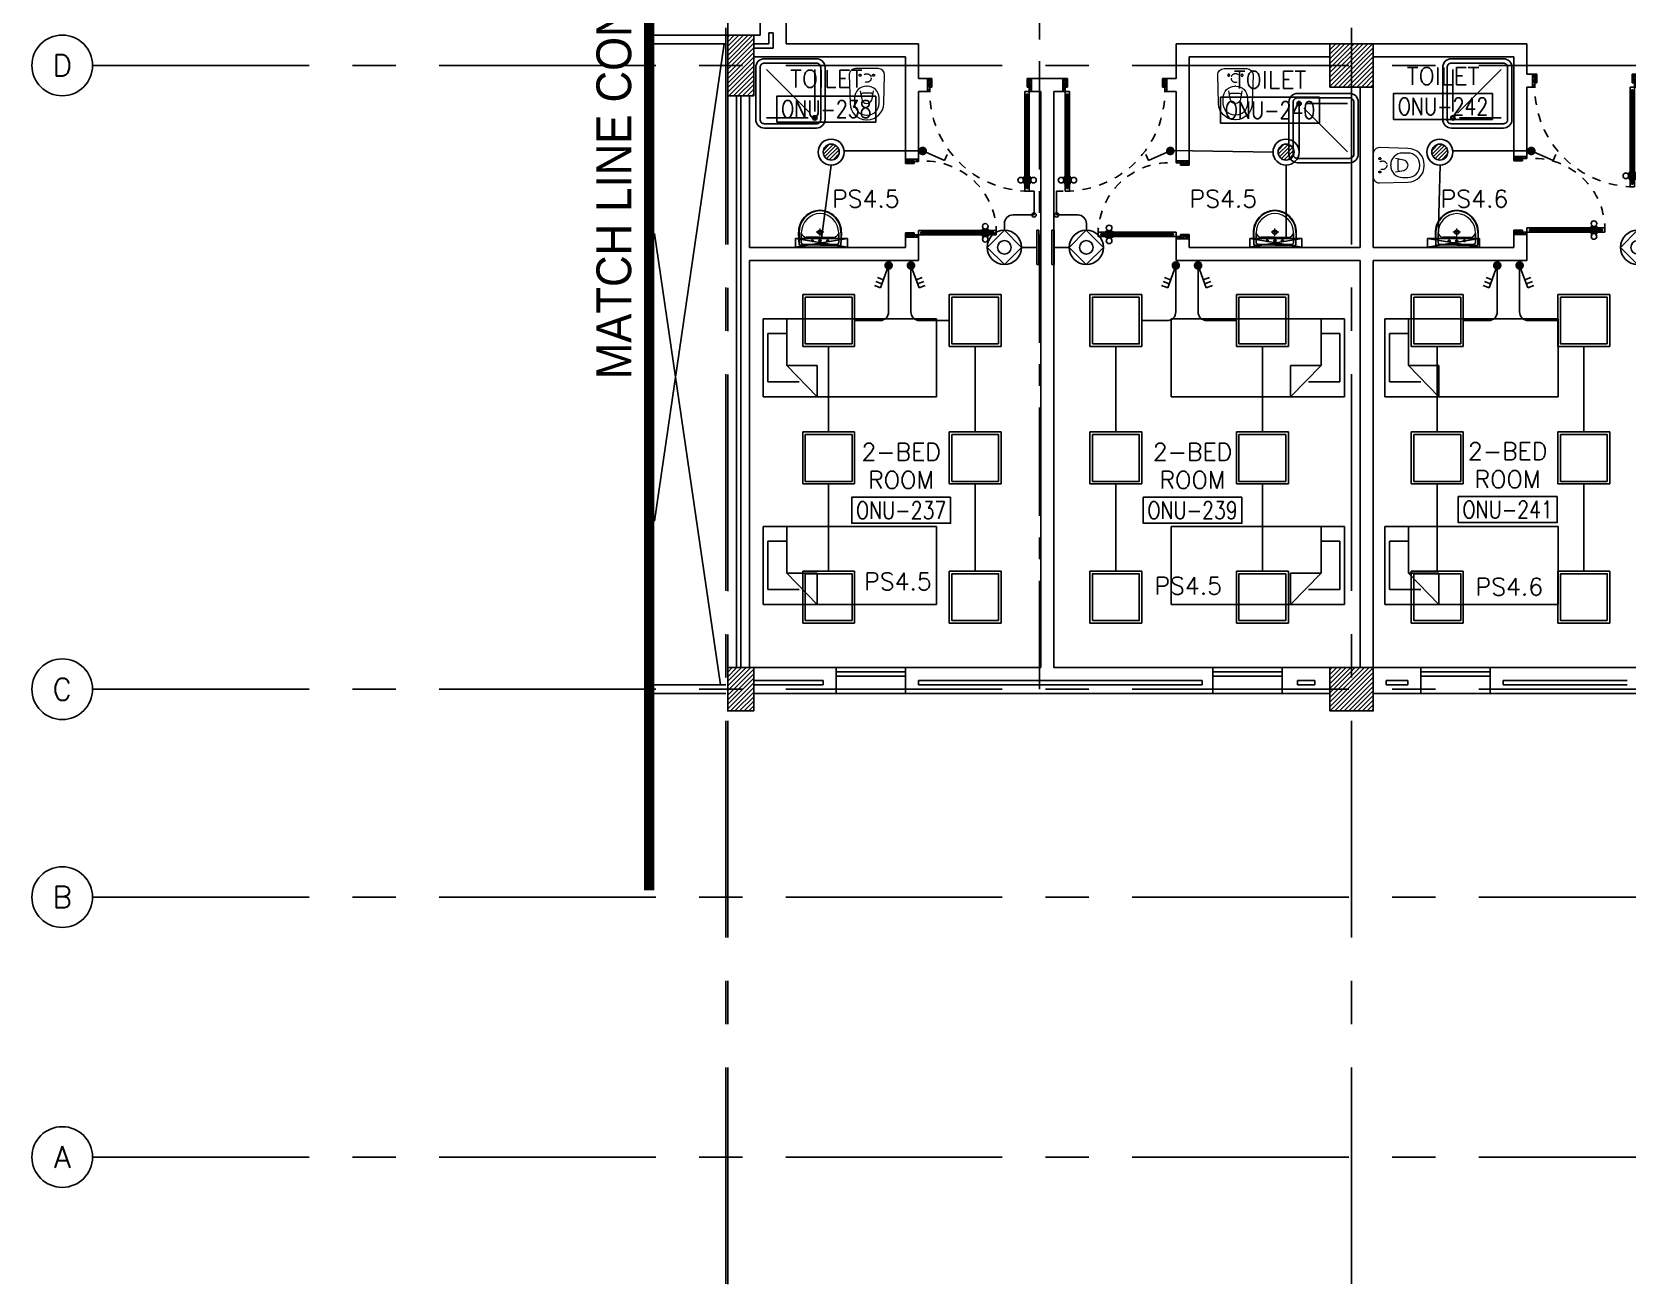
# Model space of a CAD drawing. Extents: x 0 to 92.9, y -1.3 to 78.2.
# Drawn here: x -0.03 to 18.38, y -1.33 to 13.13 of the extents above; entities that cross this region are included whole.
import ezdxf
from ezdxf.enums import TextEntityAlignment as Align

# ---------------------------------------------------------------- set-up
doc = ezdxf.new("R2010")
doc.units = 0
doc.header["$MEASUREMENT"] = 0
for name, pattern in [('CENTER', [2, 1.25, -0.25, 0.25, -0.25]), ('CENTER2', [1.125, 0.75, -0.125, 0.125, -0.125]), ('CENTERX2', [4, 2.5, -0.5, 0.5, -0.5]), ('DASHED', [0.75, 0.5, -0.25]), ('HIDDEN', [0.375, 0.25, -0.125]), ('HIDDEN2', [0.1875, 0.125, -0.0625])]:
    doc.linetypes.add(name, pattern=pattern)
doc.layers.get('0').update_dxf_attribs({"color": 11, "linetype": 'CONTINUOUS'})
for name, color, linetype in [('AX', 11, 'CONTINUOUS'), ('AX-CR', 11, 'CONTINUOUS'), ('AX-TXT', 11, 'CONTINUOUS'), ('AXES', 11, 'CENTERX2'), ('AXES1', 11, 'CENTER'), ('COL', 11, 'CONTINUOUS'), ('DOOR', 11, 'CONTINUOUS'), ('E-CLINE', 2, 'CONTINUOUS'), ('E-LEGEND', 3, 'CONTINUOUS'), ('E-LITE', 4, 'CONTINUOUS'), ('E-SWITCH', 4, 'CONTINUOUS'), ('E-SWITCHS', 4, 'CONTINUOUS'), ('E-TEXT', 4, 'CONTINUOUS'), ('ELEV', 11, 'CONTINUOUS'), ('FIX', 11, 'CONTINUOUS'), ('FUR', 11, 'CONTINUOUS'), ('HAT', 11, 'CONTINUOUS'), ('INSUL', 11, 'CONTINUOUS'), ('RM-BOX', 11, 'CONTINUOUS'), ('RM-NAME', 11, 'CONTINUOUS'), ('RM-NO', 11, 'CONTINUOUS'), ('ROOF', 11, 'CONTINUOUS'), ('SHAFT', 11, 'CONTINUOUS'), ('TXT1', 2, 'CONTINUOUS'), ('WALL', 11, 'CONTINUOUS'), ('WIN', 11, 'CONTINUOUS')]:
    doc.layers.add(name, color=color, linetype=linetype)
doc.styles.add('ROMANS', font='ROMANS.shx', dxfattribs={"width": 0.6})
doc.styles.add('TTXT', font='swisse.ttf', dxfattribs={"width": 0.6})

# ---------------------------------------------------------------- blocks, each defined once
blk = doc.blocks.new('L42')
at = {"layer": 'E-LITE'}
for p, q in [((0.3, 0.3), (-0.3, 0.3)), ((-0.3, 0.3), (-0.3, -0.3)), ((0.3, -0.3), (0.3, 0.3)), ((-0.3, -0.3), (0.3, -0.3))]:
    blk.add_line(p, q, dxfattribs=at)
at = {"layer": 'E-LITE', "color": 8}
blk.add_lwpolyline([(-0.27, 0.27), (-0.27, -0.27), (0.27, -0.27), (0.27, 0.27)], close=True, dxfattribs=at)
blk = doc.blocks.new('AXL')
at = {"layer": 'AX-CR'}
blk.add_circle((-350, 0), 350, dxfattribs=at)
at = {"layer": 'AX-TXT', "style": 'ROMANS'}
blk.add_attdef('AX', text='', height=250, dxfattribs=at).set_placement((-350, 0), align=Align.MIDDLE)
blk = doc.blocks.new('AH20A')
at = {"layer": 'FUR'}
for p, q in [((0, 0.5), (0, -0.5)), ((1, 0.5), (0, 0.5)), ((0.1358, 0.5), (0.1358, -0.0987)), ((1, -0.5), (1, 0.5)), ((0.1358, 0.3112), (0.0277, 0.3112)), ((0.0277, 0.3112), (0.0277, -0.3087)), ((0.1358, -0.0987), (0.3125, -0.5)), ((0.1358, -0.0987), (0.3125, -0.0987)), ((0.3125, -0.5), (0.3125, -0.0987)), ((0.0277, -0.3087), (0.2076, -0.3087)), ((0, -0.5), (1, -0.5))]:
    blk.add_line(p, q, dxfattribs=at)
blk = doc.blocks.new('*X85')
at = {"color": 0}
for p, q in [((73379, 118298), (73831, 118750)), ((73379, 118351), (73778, 118750)), ((73379, 118404), (73725, 118750)), ((73379, 118457), (73672, 118750)), ((73379, 118510), (73619, 118750)), ((73379, 118563), (73566, 118750)), ((73379, 118616), (73513, 118750)), ((73379, 118669), (73460, 118750)), ((73379, 118722), (73407, 118750)), ((73384, 118250), (73879, 118745)), ((73437, 118250), (73879, 118692)), ((73490, 118250), (73879, 118639)), ((73543, 118250), (73879, 118586)), ((73596, 118250), (73879, 118533)), ((73649, 118250), (73879, 118480)), ((73702, 118250), (73879, 118427)), ((73755, 118250), (73879, 118374)), ((73808, 118250), (73879, 118321)), ((73861, 118250), (73879, 118268))]:
    blk.add_line(p, q, dxfattribs=at)
blk = doc.blocks.new('COL50')
at = {"layer": 'COL'}
blk.add_lwpolyline([(-250, 250), (-250, -250), (250, -250), (250, 250)], close=True, dxfattribs=at)
blk = doc.blocks.new('RM1')
at = {"layer": 'RM-BOX'}
blk.add_lwpolyline([(570, -200), (-570, -200), (-570, -500), (570, -500)], close=True, dxfattribs=at)
at = {"layer": 'RM-NAME', "style": 'ROMANS'}
for tag, p in [('ROOMNAME1', (0, 324)), ('ROOMNAME2', (0, 0))]:
    blk.add_attdef(tag, text='', height=200, dxfattribs=at).set_placement(p, align=Align.MIDDLE)
at = {"layer": 'RM-NO', "style": 'ROMANS', "width": 0.8}
blk.add_attdef('ROOMNO', text='', height=200, dxfattribs=at).set_placement((0, -350), align=Align.MIDDLE)
blk = doc.blocks.new('*X84')
at = {"color": 0}
for p, q in [((73379, 125458), (73871, 125950)), ((73379, 125511), (73818, 125950)), ((73379, 125564), (73765, 125950)), ((73379, 125617), (73712, 125950)), ((73379, 125670), (73659, 125950)), ((73379, 125723), (73606, 125950)), ((73379, 125776), (73553, 125950)), ((73379, 125829), (73500, 125950)), ((73379, 125882), (73447, 125950)), ((73379, 125935), (73394, 125950)), ((73424, 125450), (73879, 125905)), ((73477, 125450), (73879, 125852)), ((73530, 125450), (73879, 125799)), ((73583, 125450), (73879, 125746)), ((73636, 125450), (73879, 125692)), ((73690, 125450), (73879, 125639)), ((73743, 125450), (73879, 125586)), ((73796, 125450), (73879, 125533)), ((73849, 125450), (73879, 125480))]:
    blk.add_line(p, q, dxfattribs=at)
blk = doc.blocks.new('DOOR90')
at = {"layer": 'DOOR', "linetype": 'ByBlock'}
for p, q in [((0, 0), (-150, 0)), ((-200, -25), (-1000, -25)), ((-200, -42), (-1000, -42)), ((-200, -58), (-1000, -58)), ((-1000, -75), (-200, -75))]:
    blk.add_line(p, q, dxfattribs=at)
at = {"layer": 'DOOR', "color": 0, "linetype": 'ByBlock'}
for p, q in [((-150, 0), (-150, -25)), ((-150, 0), (0, 0)), ((0, -50), (0, 0)), ((-1050, -25), (-1050, -75)), ((-1050, -75), (-1050, -25)), ((-1000, -25), (-1050, -25)), ((-1000, -75), (-1050, -75)), ((-1020, -42), (-1020, -58)), ((-1000, -42), (-1020, -42)), ((-1000, -58), (-1020, -58)), ((-1000, -25), (-1000, -42)), ((-1000, -58), (-1000, -75)), ((-968, -25), (-968, -18)), ((-878, -18), (-968, -18)), ((-968, -75), (-968, -82)), ((-878, -82), (-968, -82)), ((-955, -18), (-955, -9)), ((-955, -9), (-890, -9)), ((-955, -18), (-890, -18)), ((-955, -82), (-955, -91)), ((-955, -82), (-890, -82)), ((-955, -91), (-890, -91)), ((-890, -18), (-890, -9)), ((-890, -82), (-890, -91)), ((-878, -25), (-878, -18)), ((-878, -75), (-878, -82)), ((-200, -42), (-200, -25)), ((-200, -25), (-150, -25)), ((-180, -42), (-200, -42)), ((-200, -75), (-200, -58)), ((-200, -58), (-180, -58)), ((-150, -75), (-200, -75)), ((-180, -58), (-180, -42)), ((-150, -75), (-150, -25)), ((-150, -25), (-100, -25)), ((-100, -25), (-100, -50)), ((-100, -50), (0, -50)), ((-150, -900), (-150, -875)), ((-150, -875), (-100, -875)), ((0, -900), (-150, -900)), ((-150, -900), (0, -900)), ((-100, -850), (0, -850)), ((-100, -875), (-100, -850)), ((0, -850), (0, -900))]:
    blk.add_line(p, q, dxfattribs=at)
at = {"layer": 'DOOR', "color": 9, "linetype": 'ByBlock'}
for p, q in [((0, -50), (-114, 0)), ((0, -50), (-40, 0)), ((0, -50), (-100, -37)), ((0, -850), (-114, -900)), ((0, -850), (-100, -863)), ((0, -850), (-40, -900))]:
    blk.add_line(p, q, dxfattribs=at)
at = {"layer": 'DOOR', "color": 0, "linetype": 'ByBlock'}
for centre in [(-923, 24), (-923, -124)]:
    blk.add_circle(centre, 32.4, dxfattribs=at)
at = {"layer": 'DOOR', "color": 9, "linetype": 'ByBlock'}
for centre, radius, start, end in [((0, -50), 74.4, 137.7764, 180), ((0, -50), 54.4, 113.2074, 180), ((0, -50), 154, 161.1053, 166.2858), ((0, -50), 134, 158.1598, 169.28), ((0, -50), 114, 154.0838, 167.3774), ((0, -50), 94.4, 148.0182, 180), ((0, -50), 34.4, 90, 180), ((0, -50), 14.4, 90, 180), ((0, -850), 154, 193.7142, 198.8947), ((0, -850), 134, 190.72, 201.8402), ((0, -850), 94.4, 180, 211.9818), ((0, -850), 74.4, 180, 222.2236), ((0, -850), 54.4, 180, 246.7926), ((0, -850), 34.4, 180, 270), ((0, -850), 14.4, 180, 270)]:
    blk.add_arc(centre, radius, start, end, dxfattribs=at)
at = {"layer": 'DOOR', "linetype": 'HIDDEN', "ltscale": 0.5}
blk.add_arc((-222, -50), 828, 178.2701, 275.003, dxfattribs=at)
blk = doc.blocks.new('C11')
at = {"layer": 'HAT'}
h = blk.add_hatch(dxfattribs=at)
h.set_pattern_fill('ANSI31', color=256, scale=300, style=0)
h.set_pattern_definition([(45, (-248556.182, -75061.005), (-26.5165043, 26.5165043), [])])
h.paths.add_polyline_path([(300, 700), (0, 700), (0, 350), (300, 350)])
h.paths.add_polyline_path([(300, 350), (0, 350), (0, 0), (300, 0)])
at = {"layer": 'COL'}
blk.add_lwpolyline([(300, 700), (300, 0), (0, 0), (0, 700)], close=True, dxfattribs=at)
blk = doc.blocks.new('C-300')
at = {"layer": 'HAT', "linetype": 'ByBlock', "ltscale": 0.3}
h = blk.add_hatch(dxfattribs=at)
h.set_pattern_fill('ANSI31', color=8, scale=300, style=0)
h.set_pattern_definition([(45, (-258496.182, -82361.005), (-26.5165043, 26.5165043), [])])
h.paths.add_polyline_path([(300, 500), (0, 500), (0, 250), (300, 250)])
h.paths.add_polyline_path([(300, 250), (0, 250), (0, 0), (300, 0)])
at = {"layer": 'COL'}
blk.add_lwpolyline([(0, 500), (300, 500), (300, 0), (0, 0)], close=True, dxfattribs=at)
blk = doc.blocks.new('SHR1')
at = {"layer": 'FIX'}
for p, q in [((-196, 196), (-700, 700)), ((-143, 218), (-143, 700)), ((-218, 143), (-700, 143))]:
    blk.add_line(p, q, dxfattribs=at)
for points in [[(-825, 125), (-825, 725, -0.414214), (-725, 825), (-125, 825, -0.414214), (-25, 725), (-25, 125, -0.414214), (-125, 25), (-725, 25, -0.414214)], [(-775, 125), (-775, 725, -0.414214), (-725, 775), (-125, 775, -0.414214), (-75, 725), (-75, 125, -0.414214), (-125, 75), (-725, 75, -0.414214)]]:
    blk.add_lwpolyline(points, format="xyb", close=True, dxfattribs=at)
for radius in [25, 15]:
    blk.add_circle((-143, 143), radius, dxfattribs=at)
blk = doc.blocks.new('WC1')
at = {"layer": 'FIX', "lineweight": 20}
for p, q in [((-210, 204), (-538, 194)), ((-727, 5), (-727, -5)), ((-674, 5), (-674, -5)), ((-534, 24), (-540, 0)), ((-540, 0), (-534, -24)), ((-475, 141), (-538, 141)), ((-395, 76), (-490, 60)), ((-339, 5), (-339, -5)), ((-137, 0), (-137, 131)), ((-137, -131), (-137, 0)), ((-538, -141), (-475, -141)), ((-490, -60), (-395, -76)), ((-538, -194), (-210, -204)), ((-213, -204), (-210, -204))]:
    blk.add_line(p, q, dxfattribs=at)
at = {"layer": 'FIX', "linetype": 'Continuous', "lineweight": 20}
blk.add_line((-420, -47), (-420, 45), dxfattribs=at)
at = {"layer": 'FIX', "linetype": 'HIDDEN2', "lineweight": 20, "ltscale": 0.3}
blk.add_circle((-245, 0), 49.8, dxfattribs=at)
at = {"layer": 'FIX', "linetype": 'HIDDEN', "lineweight": 20, "ltscale": 0.05}
for centre in [(-213, 78), (-213, -77)]:
    blk.add_circle(centre, 11.6, dxfattribs=at)
at = {"layer": 'FIX', "lineweight": 20}
for centre, radius, start, end in [((-538, 5), 189, 90, 180), ((-210, 131), 73, 360, 90), ((-538, 5), 136, 90, 180), ((-473, -7), 68.2, 128.9242, 152.8468), ((-464, -18), 82, 108.496, 128.9242), ((-475, 5), 136, 360, 90), ((-538, -5), 189, 180, 270), ((-538, -5), 136, 180, 270), ((-473, 7), 68.2, 207.1532, 231.0758), ((-464, 18), 82, 231.0758, 251.504), ((-475, -5), 136, 270, 0), ((-210, -131), 73, 270, 0)]:
    blk.add_arc(centre, radius, start, end, dxfattribs=at)
at = {"layer": 'FIX', "linetype": 'Continuous', "lineweight": 20}
for centre, start, end in [((-443, 46), 357.6662, 91.6121), ((-442, -46), 268.3879, 2.3338)]:
    blk.add_arc(centre, 22.3, start, end, dxfattribs=at)
blk = doc.blocks.new('LAV1')
at = {"layer": 'FIX', "linetype": 'ByBlock', "ltscale": 0.3}
for p, q in [((-280, 210), (-275, 50)), ((-245, 210), (-245, 85)), ((245, 210), (245, 85)), ((280, 210), (275, 50)), ((0, 60), (-220, 60)), ((0, 60), (220, 60))]:
    blk.add_line(p, q, dxfattribs=at)
at = {"layer": 'FIX', "linetype": 'Continuous', "lineweight": 20}
for p, q in [((-275, 210), (-275, 50)), ((275, 210), (275, 50)), ((0, 50), (-275, 50)), ((0, 50), (-252, 50)), ((0, 155), (-181, 155)), ((0, 155), (181, 155)), ((0, 50), (275, 50)), ((0, 50), (252, 50))]:
    blk.add_line(p, q, dxfattribs=at)
at = {"layer": 'FIX', "linetype": 'DASHED', "lineweight": 20, "ltscale": 0.05}
for p, q in [((50, 220), (-50, 220)), ((0, 170), (0, 270)), ((0, 170), (0, 270))]:
    blk.add_line(p, q, dxfattribs=at)
at = {"layer": 'FIX', "lineweight": 20}
for p, q in [((16, 107), (-15, 107)), ((0, 92), (0, 123))]:
    blk.add_line(p, q, dxfattribs=at)
for centre, radius in [((0, 220), 29.5), ((0, 220), 22.5), ((0, 107), 15.5)]:
    blk.add_circle(centre, radius, dxfattribs=at)
at = {"layer": 'FIX', "linetype": 'HIDDEN', "lineweight": 20, "ltscale": 0.05}
for centre in [(-100, 107), (100, 107)]:
    blk.add_circle(centre, 12.4, dxfattribs=at)
at = {"layer": 'FIX', "linetype": 'ByBlock', "ltscale": 0.3}
for centre, radius, start, end in [((7, 220), 287, 91.3776, 182.0064), ((-7, 220), 287, 357.9936, 88.6224), ((-220, 85), 24.9, 179.7021, 269.9486), ((220, 85), 24.9, 270.0514, 0.2979)]:
    blk.add_arc(centre, radius, start, end, dxfattribs=at)
at = {"layer": 'FIX', "linetype": 'Continuous', "lineweight": 20}
for centre, radius, start, end in [((8, 217), 283, 91.6988, 181.351), ((8, 212), 253, 91.7328, 180.4884), ((-8, 217), 283, 358.649, 88.3012), ((-8, 212), 253, 359.5116, 88.2672), ((-179, 222), 66.9, 190.2006, 268.0786), ((179, 222), 66.9, 271.9214, 349.7994)]:
    blk.add_arc(centre, radius, start, end, dxfattribs=at)
blk = doc.blocks.new('DOOR100')
at = {"layer": 'DOOR', "color": 0, "linetype": 'ByBlock'}
for p, q in [((-76, 1251), (-76, 1301)), ((-76, 1301), (-26, 1301)), ((-26, 1301), (-76, 1301)), ((-26, 1251), (-26, 1301)), ((-92, 1206), (-92, 1141)), ((-83, 1206), (-92, 1206)), ((-83, 1141), (-92, 1141)), ((-83, 1129), (-83, 1219)), ((-76, 1219), (-83, 1219)), ((-83, 1206), (-83, 1141)), ((-76, 1129), (-83, 1129)), ((-59, 1251), (-76, 1251)), ((-59, 1251), (-59, 1271)), ((-43, 1271), (-59, 1271)), ((-43, 1251), (-43, 1271)), ((-26, 1251), (-43, 1251)), ((-26, 1219), (-19, 1219)), ((-26, 1129), (-19, 1129)), ((-19, 1129), (-19, 1219)), ((-19, 1206), (-19, 1141)), ((-19, 1206), (-10, 1206)), ((-19, 1141), (-10, 1141)), ((-10, 1206), (-10, 1141)), ((-76, 200), (-59, 200)), ((-76, 150), (-76, 200)), ((-59, 200), (-59, 180)), ((-43, 200), (-26, 200)), ((-43, 180), (-43, 200)), ((-26, 200), (-26, 150)), ((-1201, 0), (-1201, 150)), ((-1201, 150), (-1176, 150)), ((-1201, 150), (-1201, 0)), ((-1151, 0), (-1201, 0)), ((-1176, 150), (-1176, 100)), ((-1176, 100), (-1151, 100)), ((-1151, 100), (-1151, 0)), ((-76, 150), (-26, 150)), ((-59, 180), (-43, 180)), ((-51, 100), (-51, 0)), ((-26, 100), (-51, 100)), ((-51, 0), (-1, 0)), ((-1, 150), (-26, 150)), ((-26, 150), (-26, 100)), ((-1, 150), (-1, 0))]:
    blk.add_line(p, q, dxfattribs=at)
at = {"layer": 'DOOR', "linetype": 'ByBlock'}
for p, q in [((-76, 1251), (-76, 200)), ((-59, 200), (-59, 1251)), ((-43, 200), (-43, 1251)), ((-26, 200), (-26, 1251))]:
    blk.add_line(p, q, dxfattribs=at)
at = {"layer": 'DOOR', "color": 9, "linetype": 'ByBlock'}
for p, q in [((-1151, 0), (-1201, 114)), ((-1151, 0), (-1201, 40)), ((-1151, 0), (-1164, 100)), ((-51, 0), (-1, 114)), ((-51, 0), (-38, 100)), ((-51, 0), (-1, 40))]:
    blk.add_line(p, q, dxfattribs=at)
at = {"layer": 'DOOR', "color": 0, "linetype": 'ByBlock'}
for centre in [(-125, 1174), (22, 1174)]:
    blk.add_circle(centre, 32.4, dxfattribs=at)
at = {"layer": 'DOOR', "linetype": 'HIDDEN', "ltscale": 0.5}
blk.add_arc((-27, 152), 1149, 89.961, 180.0931, dxfattribs=at)
at = {"layer": 'DOOR', "color": 9, "linetype": 'ByBlock'}
for centre, radius, start, end in [((-1151, 0), 154, 103.7142, 108.8947), ((-1151, 0), 134, 100.72, 111.8402), ((-1151, 0), 94.4, 90, 121.9818), ((-1151, 0), 74.4, 90, 132.2236), ((-1151, 0), 54.4, 90, 156.7926), ((-1151, 0), 34.4, 90, 180), ((-1151, 0), 14.4, 90, 180), ((-51, 0), 94.4, 58.0182, 90), ((-51, 0), 74.4, 47.7764, 90), ((-51, 0), 54.4, 23.2074, 90), ((-51, 0), 34.4, 0, 90), ((-51, 0), 14.4, 0, 90), ((-51, 0), 134, 68.1598, 79.28), ((-51, 0), 114, 64.0838, 77.3774), ((-51, 0), 154, 71.1053, 76.2858)]:
    blk.add_arc(centre, radius, start, end, dxfattribs=at)
blk = doc.blocks.new('MR20')
at = {"layer": 'E-LITE'}
for p, q in [((-300, 100), (-300, 0)), ((-300, 100), (-300, 0)), ((-300, 0), (300, 0)), ((-300, 0), (300, 0)), ((-300, 0), (300, 0)), ((-300, 0), (-300, 0)), ((300, 0), (300, 100)), ((300, 0), (300, 100)), ((300, 0), (300, 0))]:
    blk.add_line(p, q, dxfattribs=at)
at = {"layer": 'E-LITE', "color": 3}
blk.add_line((300, 100), (-300, 100), dxfattribs=at)
at = {"layer": 'E-LITE', "color": 8}
for p, q in [((300, 0), (-300, 100)), ((300, 100), (-300, 0))]:
    blk.add_line(p, q, dxfattribs=at)
blk = doc.blocks.new('*X49')
at = {"color": 0}
for p, q in [((21548.527, 18540.142), (21548.801, 18540.415)), ((21548.529, 18539.966), (21548.977, 18540.414)), ((21548.584, 18539.845), (21549.098, 18540.359)), ((21548.672, 18539.756), (21549.187, 18540.271)), ((21548.793, 18539.7), (21549.243, 18540.15)), ((21548.966, 18539.696), (21549.246, 18539.977))]:
    blk.add_line(p, q, dxfattribs=at)
blk = doc.blocks.new('SPOT')
at = {"layer": 'E-LITE'}
for radius in [0.6, 0.369]:
    blk.add_circle((0, 0), radius, dxfattribs=at)
at = {"layer": 'E-LITE', "color": 8}
blk.add_blockref('*X49', (-21548.886, -18540.056), dxfattribs=at)
blk = doc.blocks.new('1G1W')
for p, q in [((0, 0), (0.55, 0)), ((0.55, 0), (0.55, -0.15))]:
    blk.add_line(p, q)
at = {"const_width": 0.1}
blk.add_lwpolyline([(-0.05, 0, 1), (0.05, 0, 1)], format="xyb", close=True, dxfattribs=at)
blk = doc.blocks.new('NL')
at = {"layer": 'E-LEGEND'}
blk.add_line((0, -193), (25, -193), dxfattribs=at)
at = {"layer": 'E-LITE'}
for p, q in [((0, 5), (0, 203)), ((25, 203), (0, 203)), ((25, 5), (25, 203)), ((0, 5), (0, -193)), ((25, 5), (25, -193))]:
    blk.add_line(p, q, dxfattribs=at)
at = {"layer": 'E-LITE', "color": 2}
blk.add_line((201, 5), (25, 5), dxfattribs=at)
at = {"layer": 'E-LITE', "color": 5}
blk.add_circle((398, 5), 198, dxfattribs=at)
at = {"layer": 'E-SWITCH', "color": 2}
for p, q in [((201, 5), (398, 203)), ((398, 203), (596, 5)), ((398, -193), (201, 5)), ((596, 5), (398, -193))]:
    blk.add_line(p, q, dxfattribs=at)
at = {"layer": 'E-SWITCH'}
blk.add_circle((398, 5), 78.5, dxfattribs=at)

msp = doc.modelspace()

# ---------------------------------------------------------------- linework, layer by layer
at = {"layer": 'AXES'}
for p, q in [((15.203, -1.327), (15.203, 77.486)), ((15.203, -1.327), (15.203, 77.486)), ((7.983, -1.327), (7.983, 77.136)), ((8.003, -1.329), (8.003, 77.134)), ((0.672, 12.738), (24.203, 12.738)), ((0.672, 5.538), (24.203, 5.538)), ((0.672, 3.138), (24.203, 3.138)), ((0.672, 0.138), (24.203, 0.138))]:
    msp.add_line(p, q, dxfattribs=at)
at = {"layer": 'AXES1'}
msp.add_line((11.603, 5.538), (11.603, 64.358), dxfattribs=at)
at = {"layer": 'E-CLINE', "color": 4, "linetype": 'ByBlock'}
for p, q in [((9.168, 9.493), (9.168, 8.507)), ((10.86, 9.493), (10.86, 8.507)), ((12.482, 9.493), (12.482, 8.507)), ((14.174, 9.493), (14.174, 8.507)), ((16.193, 9.493), (16.193, 8.507)), ((17.885, 9.493), (17.885, 8.507)), ((9.168, 7.907), (9.168, 6.9)), ((10.86, 7.907), (10.86, 6.9)), ((12.482, 7.907), (12.482, 6.9)), ((14.174, 7.907), (14.174, 6.9)), ((16.193, 7.907), (16.193, 6.9)), ((17.885, 7.907), (17.885, 6.9))]:
    msp.add_line(p, q, dxfattribs=at)
at = {"layer": 'E-CLINE', "color": 4}
msp.add_line((17.885, 6.9), (17.885, 6.968), dxfattribs=at)
at = {"layer": 'E-LITE'}
for p, q in [((11.196, 10.835), (11.196, 10.913)), ((11.296, 11.013), (11.539, 11.013)), ((12.043, 11.013), (11.799, 11.013)), ((12.143, 10.835), (12.143, 10.913))]:
    msp.add_line(p, q, dxfattribs=at)
msp.add_ellipse((11.296, 10.913), major_axis=(-0.0707, 0.0707), ratio=1, start_param=-0.785398, end_param=0.785398, dxfattribs=at)
at = {"layer": 'E-LITE', "extrusion": (0, 0, -1)}
msp.add_ellipse((12.043, 10.913), major_axis=(0.0707, 0.0707), ratio=1, start_param=-0.785398, end_param=0.785398, dxfattribs=at)
at = {"layer": 'E-SWITCH', "color": 4}
for p, q in [((10.253, 11.751), (9.347, 11.751)), ((14.297, 11.735), (13.135, 11.757)), ((17.278, 11.751), (16.372, 11.751)), ((9.197, 11.588), (9.085, 10.742)), ((14.447, 11.588), (14.447, 10.742)), ((16.226, 11.588), (16.202, 10.742)), ((9.86, 10.429), (9.766, 10.171)), ((9.86, 10.429), (9.86, 9.893)), ((10.118, 10.429), (10.118, 9.893)), ((10.118, 10.429), (10.212, 10.171)), ((13.175, 10.429), (13.081, 10.171)), ((13.175, 10.429), (13.175, 9.893)), ((13.432, 10.429), (13.432, 9.893)), ((13.432, 10.429), (13.526, 10.171)), ((16.885, 10.429), (16.791, 10.171)), ((16.885, 10.429), (16.885, 9.893)), ((17.143, 10.429), (17.143, 9.893)), ((17.143, 10.429), (17.237, 10.171)), ((9.766, 10.171), (9.696, 10.197)), ((9.783, 10.218), (9.713, 10.243)), ((9.8, 10.265), (9.73, 10.29)), ((10.178, 10.265), (10.248, 10.29)), ((10.195, 10.218), (10.265, 10.243)), ((10.212, 10.171), (10.282, 10.197)), ((13.081, 10.171), (13.01, 10.197)), ((13.098, 10.218), (13.027, 10.243)), ((13.115, 10.265), (13.044, 10.29)), ((13.492, 10.265), (13.563, 10.29)), ((13.509, 10.218), (13.58, 10.243)), ((13.526, 10.171), (13.597, 10.197)), ((16.791, 10.171), (16.721, 10.197)), ((16.808, 10.218), (16.738, 10.243)), ((16.825, 10.265), (16.755, 10.29)), ((17.203, 10.265), (17.273, 10.29)), ((17.22, 10.218), (17.29, 10.243)), ((17.237, 10.171), (17.307, 10.197)), ((9.468, 9.793), (9.76, 9.793)), ((10.56, 9.793), (10.218, 9.793)), ((12.782, 9.793), (13.075, 9.793)), ((13.874, 9.793), (13.532, 9.793)), ((16.493, 9.793), (16.785, 9.793)), ((17.585, 9.793), (17.243, 9.793))]:
    msp.add_line(p, q, dxfattribs=at)
at = {"layer": 'E-SWITCH', "color": 4, "const_width": 0.05}
for points in [[(9.86, 10.454, 1), (9.86, 10.404, 1)], [(10.118, 10.454, -1), (10.118, 10.404, -1)], [(13.175, 10.454, 1), (13.175, 10.404, 1)], [(13.432, 10.454, -1), (13.432, 10.404, -1)], [(16.885, 10.454, 1), (16.885, 10.404, 1)], [(17.143, 10.454, -1), (17.143, 10.404, -1)]]:
    msp.add_lwpolyline(points, format="xyb", close=True, dxfattribs=at)
at = {"layer": 'E-SWITCH', "color": 4}
for centre, start, end in [((9.76, 9.893), 270, 0), ((10.218, 9.893), 180, 270), ((13.075, 9.893), 270, 0), ((13.532, 9.893), 180, 270), ((16.785, 9.893), 270, 0), ((17.243, 9.893), 180, 270)]:
    msp.add_arc(centre, 0.1, start, end, dxfattribs=at)
at = {"layer": 'ELEV', "linetype": 'CENTER2', "const_width": 0.12}
msp.add_lwpolyline([(7.097, 3.218), (7.097, 66.758)], dxfattribs=at)
at = {"layer": 'INSUL'}
for p, q in [((8.478, 13.113), (8.528, 13.113)), ((8.478, 12.988), (8.478, 13.113)), ((8.528, 12.938), (8.528, 13.113)), ((8.303, 12.988), (8.478, 12.988)), ((8.303, 12.938), (8.528, 12.938)), ((8.103, 12.388), (8.103, 5.788)), ((8.153, 12.388), (8.153, 5.788)), ((8.103, 10.988), (8.103, 5.788)), ((8.153, 10.988), (8.153, 5.788)), ((9.103, 5.638), (8.303, 5.638)), ((9.103, 5.588), (8.303, 5.588)), ((9.103, 5.588), (9.103, 5.638)), ((13.478, 5.638), (10.203, 5.638)), ((10.203, 5.588), (10.203, 5.638)), ((13.478, 5.588), (10.203, 5.588)), ((13.478, 5.588), (13.478, 5.638)), ((14.578, 5.588), (14.578, 5.638)), ((14.778, 5.638), (14.578, 5.638)), ((14.778, 5.588), (14.578, 5.588)), ((14.778, 5.588), (14.778, 5.638)), ((15.853, 5.638), (15.603, 5.638)), ((15.603, 5.588), (15.603, 5.638)), ((15.853, 5.588), (15.603, 5.588)), ((15.853, 5.588), (15.853, 5.638)), ((16.953, 5.588), (16.953, 5.638)), ((18.383, 5.638), (16.953, 5.638)), ((18.383, 5.588), (16.953, 5.588))]:
    msp.add_line(p, q, dxfattribs=at)
at = {"layer": 'ROOF'}
for p, q in [((7.159, 13.088), (8.378, 13.088)), ((7.159, 12.988), (7.983, 12.988)), ((7.159, 5.588), (7.983, 5.588)), ((7.159, 5.488), (7.983, 5.488))]:
    msp.add_line(p, q, dxfattribs=at)
at = {"layer": 'SHAFT'}
for p, q in [((7.963, 12.988), (7.159, 7.478)), ((7.159, 10.797), (7.92, 5.588))]:
    msp.add_line(p, q, dxfattribs=at)
at = {"layer": 'WALL'}
for p, q in [((8.003, 15.938), (8.003, 13.088)), ((8.378, 13.088), (8.378, 13.263)), ((8.678, 12.988), (8.678, 13.263)), ((10.203, 12.988), (8.678, 12.988)), ((9.203, 12.988), (8.678, 12.988)), ((10.203, 12.988), (10.203, 12.588)), ((10.203, 12.988), (10.203, 12.588)), ((13.178, 12.988), (14.953, 12.988)), ((13.178, 12.988), (13.178, 12.588)), ((17.228, 12.988), (15.453, 12.988)), ((17.228, 12.988), (17.228, 12.638)), ((10.053, 12.838), (8.303, 12.838)), ((9.203, 12.838), (8.303, 12.838)), ((10.053, 12.838), (10.053, 11.656)), ((13.328, 12.838), (13.328, 11.638)), ((17.078, 12.838), (17.078, 11.688)), ((10.31, 12.588), (10.203, 12.588)), ((10.31, 12.588), (10.31, 12.438)), ((11.51, 12.588), (11.51, 12.438)), ((11.872, 12.588), (11.872, 12.438)), ((13.066, 12.588), (13.178, 12.588)), ((13.072, 12.588), (13.072, 12.438)), ((13.072, 12.588), (13.178, 12.588)), ((17.293, 12.638), (17.228, 12.638)), ((17.293, 12.638), (17.293, 12.488)), ((8.253, 12.388), (8.253, 10.638)), ((10.203, 12.438), (10.203, 11.656)), ((10.31, 12.438), (10.203, 12.438)), ((11.616, 12.438), (11.616, 5.788)), ((11.766, 12.438), (11.766, 5.788)), ((13.066, 12.438), (13.178, 12.438)), ((13.072, 12.438), (13.178, 12.438)), ((13.178, 12.438), (13.178, 11.638)), ((15.303, 12.488), (15.303, 10.638)), ((15.453, 12.488), (15.453, 10.638)), ((17.228, 12.488), (17.228, 11.688)), ((17.293, 12.488), (17.228, 12.488)), ((10.203, 11.656), (10.053, 11.656)), ((8.253, 11.138), (8.253, 10.738)), ((10.053, 10.756), (10.053, 10.638)), ((10.203, 10.756), (10.053, 10.756)), ((10.053, 10.756), (10.053, 10.638)), ((10.203, 10.756), (10.203, 10.488)), ((13.178, 10.738), (13.178, 10.488)), ((13.328, 10.738), (13.328, 10.638)), ((17.078, 10.788), (17.078, 10.638)), ((17.228, 10.788), (17.228, 10.488)), ((10.053, 10.638), (8.253, 10.638)), ((9.203, 10.638), (8.253, 10.638)), ((8.253, 10.488), (8.253, 5.788)), ((10.203, 10.488), (8.253, 10.488)), ((15.303, 10.488), (15.303, 5.788)), ((15.453, 10.488), (15.453, 5.788)), ((8.303, 5.788), (9.253, 5.788)), ((9.253, 5.488), (9.253, 5.788)), ((11.616, 5.788), (10.053, 5.788)), ((10.053, 5.488), (10.053, 5.788)), ((13.603, 5.788), (11.766, 5.788)), ((13.603, 5.488), (13.603, 5.788)), ((14.403, 5.488), (14.403, 5.788)), ((14.953, 5.788), (14.403, 5.788)), ((15.453, 5.788), (16.003, 5.788)), ((16.003, 5.488), (16.003, 5.788)), ((16.803, 5.488), (16.803, 5.788)), ((18.903, 5.788), (16.803, 5.788)), ((8.303, 5.488), (9.253, 5.488)), ((13.603, 5.488), (10.053, 5.488)), ((14.953, 5.488), (14.403, 5.488)), ((15.453, 5.488), (16.003, 5.488)), ((18.533, 5.488), (16.803, 5.488))]:
    msp.add_line(p, q, dxfattribs=at)
at = {"layer": 'WALL', "linetype": 'ByBlock'}
for p, q in [((13.328, 12.838), (14.953, 12.838)), ((14.58, 12.838), (14.903, 12.838)), ((17.078, 12.838), (15.453, 12.838)), ((11.51, 12.588), (11.872, 12.588)), ((11.51, 12.438), (11.616, 12.438)), ((11.872, 12.438), (11.766, 12.438)), ((13.178, 11.638), (13.328, 11.638)), ((17.228, 11.688), (17.078, 11.688)), ((13.178, 10.738), (13.328, 10.738)), ((17.228, 10.788), (17.078, 10.788)), ((13.328, 10.638), (15.303, 10.638)), ((17.078, 10.638), (15.453, 10.638)), ((13.178, 10.488), (15.303, 10.488)), ((17.228, 10.488), (15.453, 10.488))]:
    msp.add_line(p, q, dxfattribs=at)
at = {"layer": 'WIN', "color": 1}
msp.add_line((8.303, 12.938), (8.303, 12.988), dxfattribs=at)
at = {"layer": 'WIN'}
for p, q in [((10.053, 5.788), (9.253, 5.788)), ((10.053, 5.738), (9.253, 5.738)), ((14.403, 5.788), (13.603, 5.788)), ((14.403, 5.738), (13.603, 5.738)), ((16.803, 5.788), (16.003, 5.788)), ((16.803, 5.738), (16.003, 5.738)), ((10.053, 5.688), (9.253, 5.688)), ((14.403, 5.688), (13.603, 5.688)), ((16.803, 5.688), (16.003, 5.688)), ((10.053, 5.488), (9.253, 5.488)), ((14.403, 5.488), (13.603, 5.488)), ((16.803, 5.488), (16.003, 5.488))]:
    msp.add_line(p, q, dxfattribs=at)

# ---------------------------------------------------------------- block references
at = {"layer": 'AX', "xscale": 0.001000000003841706, "yscale": 0.000999999996565748, "zscale": 0.001}
for p, values in [((0.672, 12.738), {'AX': 'D'}), ((0.672, 5.538), {'AX': 'C'}), ((0.672, 3.138), {'AX': 'B'}), ((0.672, 0.138), {'AX': 'A'})]:
    msp.add_blockref('AXL', p, dxfattribs=at).add_auto_attribs(values)
at = {"layer": 'COL', "xscale": 0.001000000003841706, "yscale": 0.000999999996565748, "zscale": 0.001}
for p in [(15.203, 12.738), (15.203, 12.738), (15.203, 5.538)]:
    msp.add_blockref('COL50', p, dxfattribs=at)
at = {"layer": 'COL', "color": 62, "linetype": 'Continuous', "xscale": 0.001000000003841706, "yscale": 0.000999999996565748, "zscale": 0.001}
msp.add_blockref('C-300', (8.003, 5.288), dxfattribs=at)
at = {"layer": 'DOOR', "color": 0, "linetype": 'Continuous', "yscale": 0.000999999996565748, "zscale": 0.001, "rotation": 180}
for p, xscale in [((11.51, 12.588), -0.001000000003841706), ((11.872, 12.588), 0.001000000003841706), ((18.494, 12.638), -0.001000000003841706)]:
    msp.add_blockref('DOOR100', p, dxfattribs=dict(at, xscale=xscale))
at = {"layer": 'DOOR', "color": 0, "linetype": 'ByBlock', "yscale": 0.000999999996565748, "zscale": 0.001, "rotation": 180}
for p, xscale in [((10.053, 10.756), 0.001000000003841706), ((13.328, 10.738), -0.001000000003841706), ((17.078, 10.788), 0.001000000003841706)]:
    msp.add_blockref('DOOR90', p, dxfattribs=dict(at, xscale=xscale))
at = {"layer": 'E-LITE', "color": 4, "xscale": 0.25, "yscale": 0.25, "zscale": 0.25, "rotation": 180}
for p in [(9.197, 11.738), (14.447, 11.738), (16.222, 11.738)]:
    msp.add_blockref('SPOT', p, dxfattribs=at)
at = {"layer": 'E-LITE', "extrusion": (0, 0, -1), "xscale": 0.4999999946448952, "yscale": 0.5000000019208528, "zscale": -0.5, "rotation": 90}
msp.add_blockref('1G1W', (-11.539, 11.013), dxfattribs=at)
at = {"layer": 'E-LITE', "xscale": 0.4999999946448952, "yscale": 0.5000000019208528, "zscale": 0.5, "rotation": 90}
msp.add_blockref('1G1W', (11.799, 11.013), dxfattribs=at)
at = {"layer": 'E-LITE', "extrusion": (0, 0, -1), "xscale": 0.001000000003841706, "yscale": 0.0009999999892897904, "zscale": -0.001}
for p in [(-11.594, 10.633), (-18.903, 10.633)]:
    msp.add_blockref('NL', p, dxfattribs=at)
at = {"layer": 'E-LITE', "xscale": 0.001000000003841706, "yscale": 0.0009999999892897904, "zscale": 0.001}
msp.add_blockref('NL', (11.744, 10.633), dxfattribs=at)
at = {"layer": 'E-LITE', "color": 4, "rotation": 180}
for p in [(9.168, 9.793), (10.86, 9.793), (16.193, 9.793), (17.885, 9.793), (9.168, 8.207), (10.86, 8.207), (16.193, 8.207), (17.885, 8.207), (9.168, 6.6), (10.86, 6.6), (16.193, 6.6), (17.885, 6.6)]:
    msp.add_blockref('L42', p, dxfattribs=at)
at = {"layer": 'E-LITE', "color": 4, "xscale": -1, "rotation": 180}
for p in [(12.482, 9.793), (14.174, 9.793), (12.482, 8.207), (14.174, 8.207), (12.482, 6.6), (14.174, 6.6)]:
    msp.add_blockref('L42', p, dxfattribs=at)
at = {"layer": 'E-SWITCH', "color": 4, "yscale": 0.5, "zscale": 0.5}
for p, xscale, rotation in [((10.253, 11.751), -0.5000000000007923, 156.5431767263067), ((13.111, 11.751), 0.5000000000007923, 203.4568232736933), ((17.278, 11.751), -0.5000000000007923, 156.5431767263067)]:
    msp.add_blockref('1G1W', p, dxfattribs=dict(at, xscale=xscale, rotation=rotation))
at = {"layer": 'E-SWITCHS', "color": 4, "xscale": 0.0009999999892897904, "yscale": 0.0009999999892897904, "zscale": 0.001}
for p in [(9.085, 10.642), (14.331, 10.642), (16.38, 10.642)]:
    msp.add_blockref('MR20', p, dxfattribs=at)
at = {"layer": 'FIX', "yscale": 0.000999999996565748, "zscale": 0.001}
for name, p, xscale, rotation in [('SHR1', (9.151, 11.99), -0.000999999996565748, 90), ('WC1', (9.609, 12.838), 0.000999999996565748, 90), ('WC1', (13.862, 12.838), -0.000999999996565748, 270), ('WC1', (13.862, 12.838), -0.000999999996565748, 270), ('SHR1', (14.455, 12.44), 0.001000000003841706, 180), ('SHR1', (14.455, 12.44), 0.001000000003841706, 180), ('WC1', (15.316, 11.586), 0.001000000003841706, 180)]:
    msp.add_blockref(name, p, dxfattribs=dict(at, xscale=xscale, rotation=rotation))
at = {"layer": 'FIX'}
for name, p, xscale, yscale, zscale in [('SHR1', (16.23, 11.99), -0.001000000003841706, 0.000999999996565748, 0.001), ('LAV1', (9.068, 10.62), 0.0008800000068731606, 0.000879999999597203, 0.00087999999978), ('LAV1', (14.318, 10.62), 0.0008800000068731606, 0.000879999999597203, 0.00087999999978), ('LAV1', (14.318, 10.62), 0.0008800000068731606, 0.000879999999597203, 0.00087999999978), ('LAV1', (16.418, 10.619), 0.0008800000068731606, 0.000879999999597203, 0.00087999999978), ('AH20A', (8.412, 9.364), 2, 0.9000000000014552, 2), ('AH20A', (15.123, 9.364), -2, 0.9000000000014552, 2), ('AH20A', (15.587, 9.364), 2, 0.9000000000014552, 2), ('AH20A', (8.412, 6.966), 2, 0.9000000000014552, 2), ('AH20A', (15.123, 6.966), -2, 0.9000000000014552, 2), ('AH20A', (15.587, 6.966), 2, 0.9000000000014552, 2)]:
    msp.add_blockref(name, p, dxfattribs=dict(at, xscale=xscale, yscale=yscale, zscale=zscale))
at = {"layer": 'HAT', "xscale": 0.001000000003841706, "yscale": 0.000999999996565748, "zscale": 0.001}
for name, p in [('C11', (8.003, 12.388)), ('*X84', (-58.426, -112.962)), ('*X85', (-58.426, -112.962))]:
    msp.add_blockref(name, p, dxfattribs=at)
at = {"layer": 'RM-NO', "xscale": 0.001000000003841706, "yscale": 0.000999999996565748, "zscale": 0.001}
for p, values in [((16.259, 12.615), {'ROOMNO': 'ONU-242', 'ROOMNAME2': 'TOILET'}), ((9.141, 12.584), {'ROOMNO': 'ONU-238', 'ROOMNAME2': 'TOILET'}), ((14.262, 12.572), {'ROOMNO': 'ONU-240', 'ROOMNAME2': 'TOILET'}), ((10.005, 7.953), {'ROOMNO': 'ONU-237', 'ROOMNAME2': 'ROOM', 'ROOMNAME1': '2-BED'}), ((13.368, 7.953), {'ROOMNO': 'ONU-239', 'ROOMNAME2': 'ROOM', 'ROOMNAME1': '2-BED'}), ((17.005, 7.961), {'ROOMNO': 'ONU-241', 'ROOMNAME2': 'ROOM', 'ROOMNAME1': '2-BED'})]:
    msp.add_blockref('RM1', p, dxfattribs=at).add_auto_attribs(values)

# ---------------------------------------------------------------- texts
at = {"layer": 'E-TEXT', "color": 4, "style": 'ROMANS'}
for s, p in [('PS4.5', (9.207, 11.1)), ('PS4.5', (13.334, 11.1)), ('PS4.6', (16.232, 11.1)), ('PS4.5', (9.578, 6.683)), ('PS4.5', (12.928, 6.633)), ('PS4.6', (16.635, 6.621))]:
    msp.add_text(s, height=0.2, dxfattribs=at).set_placement(p)
at = {"layer": 'TXT1', "color": 6, "style": 'TTXT', "width": 0.9}
msp.add_text('MATCH LINE CONTINUATION SHEET No. MH-E-06', height=0.40118, rotation=90, dxfattribs=at).set_placement((6.889, 9.116))

doc.saveas('drawing.dxf')
